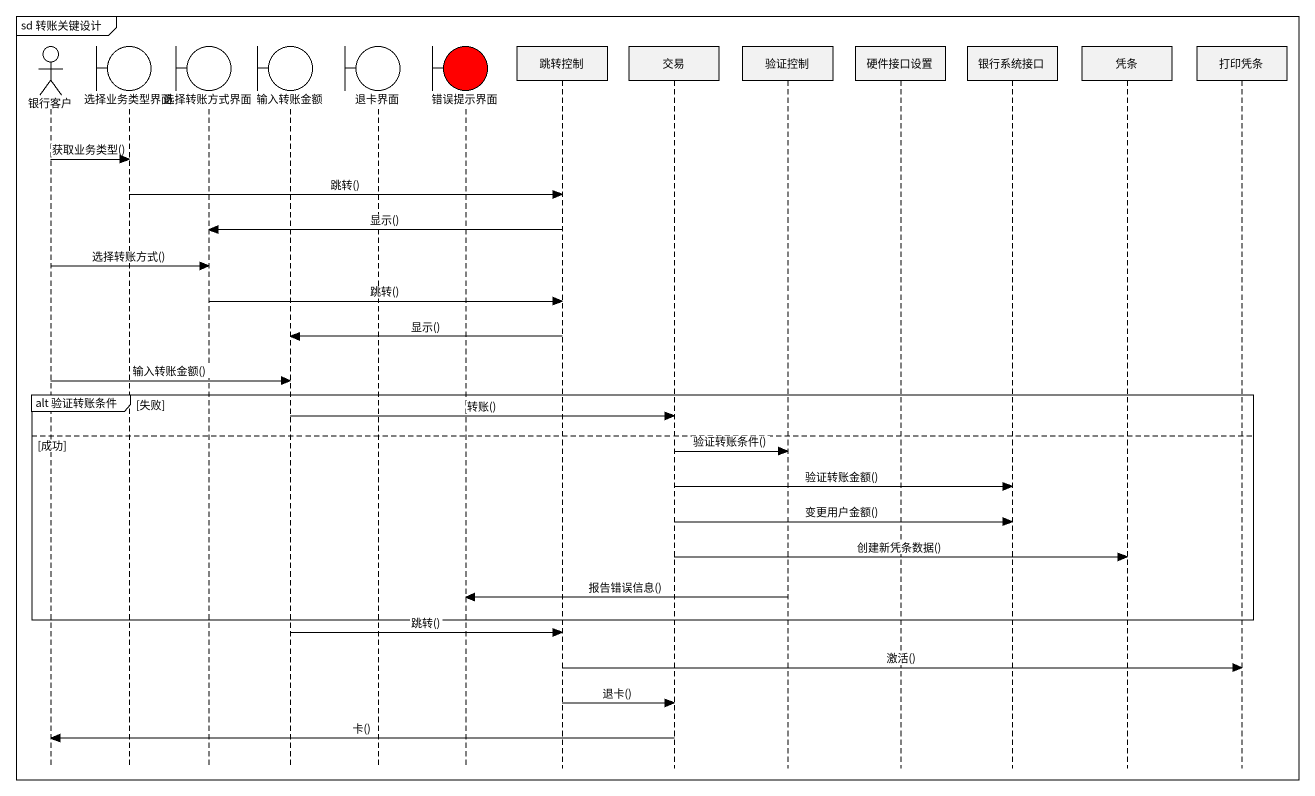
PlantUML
@startuml
mainframe sd 转账关键设计
hide footbox
actor 银行客户
boundary 选择业务类型界面
boundary 选择转账方式界面
boundary 输入转账金额
boundary 退卡界面
boundary 错误提示界面 #FF0000
participant 跳转控制
participant 交易
participant 验证控制
participant 硬件接口设置
participant 银行系统接口
participant 凭条
participant 打印凭条

银行客户 -> 选择业务类型界面 : 获取业务类型()
选择业务类型界面 -> 跳转控制 : 跳转()
跳转控制 -> 选择转账方式界面 : 显示()
银行客户 -> 选择转账方式界面 : 选择转账方式()
选择转账方式界面 -> 跳转控制 : 跳转()
跳转控制 -> 输入转账金额 : 显示()
银行客户 -> 输入转账金额 : 输入转账金额()
group alt 验证转账条件 [失败]
  输入转账金额 -> 交易 : 转账()
else 成功
  交易 -> 验证控制 : 验证转账条件()
  交易 -> 银行系统接口 : 验证转账金额()
  交易 -> 银行系统接口 : 变更用户金额()
  交易 -> 凭条 : 创建新凭条数据()
  验证控制 -> 错误提示界面 : 报告错误信息()
end
输入转账金额 -> 跳转控制 : 跳转()
跳转控制 -> 打印凭条 : 激活()
跳转控制 -> 交易 : 退卡()
交易 -> 银行客户 : 卡()
@enduml
